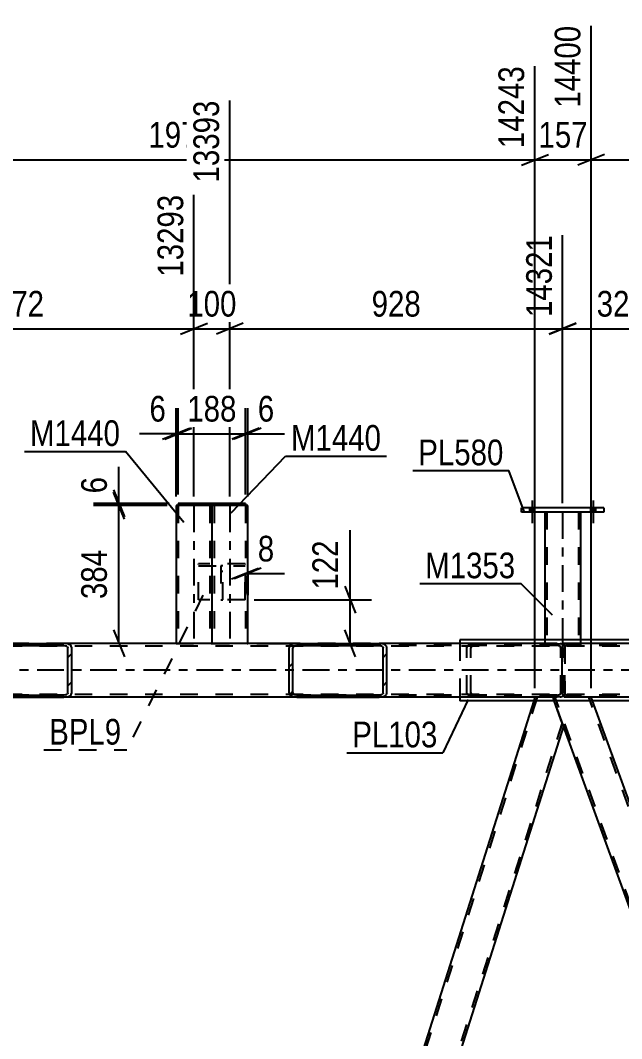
# Model space of a CAD drawing. Header units: millimetres. Extents: x -834 to 355, y -855 to -14.
# Drawn here: x -285.4 to -218.4, y -303.2 to -189.7 of the extents above; entities that cross this region are included whole.
import ezdxf

# ---------------------------------------------------------------- set-up
doc = ezdxf.new("R2010")
doc.units = ezdxf.units.MM
doc.linetypes.add('DXK_LINE_DOT2', pattern=[3.9198, 1.9599, -1.9599])
doc.linetypes.add('DXK_LINE_DOT3', pattern=[5.9187, 2.979, -0.9799, 0.9799, -0.9799])
doc.styles.add('Arial Narrow', font='ARIALN.TTF', dxfattribs={"height": 0.2})

# ---------------------------------------------------------------- blocks, each defined once
blk = doc.blocks.new('Part-570384938-35409 - 35208')
at = {"color": 2, "linetype": 'Continuous'}
for p, q in [((-268.08, -243.76), (-268.08, -259.12)), ((-264.16, -243.76), (-268.08, -243.76)), ((-264.08, -243.76), (-264.08, -259.12))]:
    blk.add_line(p, q, dxfattribs=at)
at = {"color": 7, "linetype": 'DXK_LINE_DOT2'}
for p, q in [((-267.84, -243.76), (-267.84, -259.12)), ((-267.84, -243.76), (-267.82, -243.76)), ((-264.32, -243.76), (-264.32, -259.12)), ((-264.12, -243.76), (-264.16, -243.76)), ((-264.12, -243.76), (-264.16, -243.76)), ((-264.08, -243.76), (-264.12, -243.76)), ((-264.12, -243.76), (-264.08, -243.76)), ((-264.08, -243.76), (-264.08, -243.76)), ((-264.08, -243.76), (-264.08, -243.76)), ((-268.08, -259.12), (-264.08, -259.12))]:
    blk.add_line(p, q, dxfattribs=at)
at = {"color": 7, "linetype": 'DXK_LINE_DOT3'}
blk.add_line((-266.08, -243.76), (-266.08, -259.12), dxfattribs=at)
blk = doc.blocks.new('Part-570384938-35320 - 35208')
at = {"color": 2, "linetype": 'Continuous'}
for p, q in [((-236.45, -258.72), (-236.45, -259.12)), ((-213.59, -258.72), (-236.45, -258.72)), ((-213.59, -258.72), (-213.59, -259.12)), ((-236.45, -265.12), (-236.45, -265.52)), ((-213.59, -265.52), (-236.45, -265.52)), ((-213.59, -265.12), (-213.59, -265.52))]:
    blk.add_line(p, q, dxfattribs=at)
at = {"color": 7, "linetype": 'DXK_LINE_DOT2'}
for p, q in [((-236.45, -259.12), (-236.45, -265.12)), ((-213.59, -259.12), (-213.59, -265.12))]:
    blk.add_line(p, q, dxfattribs=at)
blk = doc.blocks.new('Part-570384938-35240 - 35208')
at = {"color": 7, "linetype": 'DXK_LINE_DOT2'}
for p, q in [((-221.8, -265.12), (-226.05, -265.12)), ((-226.05, -265.12), (-226.01, -265.12)), ((-224.89, -268.33), (-226.05, -265.12)), ((-182.49, -384.12), (-225.8, -265.12)), ((-178.74, -384.12), (-222.05, -265.12)), ((-221.65, -265.52), (-221.8, -265.12))]:
    blk.add_line(p, q, dxfattribs=at)
at = {"color": 2, "linetype": 'Continuous'}
for p, q in [((-179.65, -380.92), (-221.65, -265.52)), ((-182.89, -383.72), (-224.89, -268.33))]:
    blk.add_line(p, q, dxfattribs=at)
blk = doc.blocks.new('Part-570384938-35258 - 35208')
at = {"linetype": 'Continuous'}
h = blk.add_hatch(dxfattribs=at)
h.set_pattern_fill('', scale=0.7, style=0, pattern_type=0)
h.set_pattern_definition([(45, (-255.4078, -264.8248), (-1.57154, 1.57154), [])])
h.paths.add_polyline_path([(-255.47, -264.64), (-255.41, -264.82), (-255.22, -264.98), (-254.94, -265.08), (-254.6, -265.12), (-245.43, -265.12), (-245.1, -265.08), (-244.81, -264.98), (-244.62, -264.82), (-244.56, -264.64), (-244.56, -259.6), (-244.62, -259.42), (-244.81, -259.26), (-245.1, -259.16), (-245.43, -259.12), (-254.6, -259.12), (-254.94, -259.16), (-255.22, -259.26), (-255.41, -259.42), (-255.47, -259.6)])
h.paths.add_polyline_path([(-255, -259.51), (-254.91, -259.43), (-254.77, -259.38), (-254.6, -259.36), (-245.43, -259.36), (-245.26, -259.38), (-245.12, -259.43), (-245.03, -259.51), (-244.99, -259.6), (-244.99, -264.64), (-245.03, -264.73), (-245.12, -264.81), (-245.26, -264.86), (-245.43, -264.88), (-254.6, -264.88), (-254.77, -264.86), (-254.91, -264.81), (-255, -264.73), (-255.04, -264.64), (-255.04, -259.6)])
at = {"color": 2, "linetype": 'Continuous'}
for p, q in [((-255.41, -259.42), (-255.47, -259.6)), ((-255.47, -264.64), (-255.47, -259.6)), ((-255.04, -259.6), (-255, -259.51)), ((-255.04, -264.64), (-255.04, -259.6)), ((-254.6, -259.12), (-254.94, -259.16)), ((-254.77, -259.38), (-254.6, -259.36)), ((-254.6, -259.12), (-245.43, -259.12)), ((-254.6, -259.36), (-245.43, -259.36)), ((-225.6, -259.12), (-245.43, -259.12)), ((-245.1, -259.16), (-245.43, -259.12)), ((-245.43, -259.36), (-245.26, -259.38)), ((-245.03, -259.51), (-244.99, -259.6)), ((-244.99, -264.64), (-244.99, -259.6)), ((-244.56, -259.6), (-244.62, -259.42)), ((-244.56, -264.64), (-244.56, -259.6)), ((-225.6, -259.12), (-225.27, -259.16)), ((-255.47, -264.64), (-255.41, -264.82)), ((-255, -264.73), (-255.04, -264.64)), ((-254.94, -265.08), (-254.6, -265.12)), ((-254.6, -264.88), (-254.77, -264.86)), ((-254.6, -264.88), (-245.43, -264.88)), ((-254.6, -265.12), (-245.43, -265.12)), ((-245.26, -264.86), (-245.43, -264.88)), ((-245.43, -265.12), (-245.1, -265.08)), ((-225.6, -265.12), (-245.43, -265.12)), ((-244.99, -264.64), (-245.03, -264.73)), ((-244.62, -264.82), (-244.56, -264.64)), ((-225.27, -265.08), (-225.6, -265.12))]:
    blk.add_line(p, q, dxfattribs=at)
at = {"color": 7, "linetype": 'DXK_LINE_DOT2'}
for p, q in [((-254.6, -259.12), (-245.43, -259.12)), ((-225.6, -259.36), (-254.6, -259.36)), ((-235.65, -259.6), (-235.58, -259.42)), ((-235.65, -264.64), (-235.65, -259.6)), ((-235.18, -259.51), (-235.21, -259.6)), ((-235.21, -264.64), (-235.21, -259.6)), ((-235.11, -259.16), (-234.77, -259.12)), ((-234.77, -259.36), (-234.94, -259.38)), ((-225.43, -259.38), (-225.6, -259.36)), ((-225.16, -259.6), (-225.2, -259.51)), ((-225.16, -264.64), (-225.16, -259.6)), ((-224.79, -259.42), (-224.77, -259.48)), ((-224.77, -259.48), (-224.73, -259.6)), ((-224.73, -264.64), (-224.73, -259.6)), ((-225.6, -264.88), (-254.6, -264.88)), ((-254.6, -265.12), (-245.43, -265.12)), ((-235.58, -264.82), (-235.65, -264.64)), ((-235.21, -264.64), (-235.18, -264.73)), ((-234.77, -265.12), (-235.11, -265.08)), ((-234.94, -264.86), (-234.77, -264.88)), ((-225.6, -264.88), (-225.43, -264.86)), ((-225.2, -264.73), (-225.16, -264.64)), ((-224.74, -264.68), (-224.79, -264.82)), ((-224.73, -264.64), (-224.74, -264.68))]:
    blk.add_line(p, q, dxfattribs=at)
at = {"color": 2, "linetype": 'Continuous'}
for centre, radius, start, end in [((-254.8, -259.96), 0.817, 99.5182, 138.0638), ((-254.7, -259.78), 0.409, 99.5182, 138.0638), ((-245.33, -259.78), 0.409, 41.9363, 80.4819), ((-245.23, -259.96), 0.817, 41.9363, 80.4819), ((-225.4, -259.96), 0.817, 53.52, 80.4819), ((-254.8, -264.28), 0.817, 221.9363, 260.4819), ((-254.7, -264.46), 0.409, 221.9363, 260.4819), ((-245.33, -264.46), 0.409, 279.5182, 318.0638), ((-245.23, -264.28), 0.817, 279.5182, 318.0638), ((-225.4, -264.28), 0.817, 279.5182, 306.4748)]:
    blk.add_arc(centre, radius, start, end, dxfattribs=at)
at = {"color": 7, "linetype": 'DXK_LINE_DOT2'}
for centre, radius, start, end in [((-234.97, -259.96), 0.817, 99.5182, 138.0638), ((-234.87, -259.78), 0.409, 99.5182, 138.0638), ((-225.5, -259.78), 0.409, 41.9363, 80.4819), ((-225.4, -259.96), 0.817, 41.9363, 53.52), ((-234.97, -264.28), 0.817, 221.9363, 260.4819), ((-234.87, -264.46), 0.409, 221.9363, 260.4819), ((-225.5, -264.46), 0.409, 279.5182, 318.0638), ((-225.4, -264.28), 0.817, 306.4748, 318.0638)]:
    blk.add_arc(centre, radius, start, end, dxfattribs=at)
blk = doc.blocks.new('Part-570384938-35405 - 35208')
at = {"color": 2, "linetype": 'Continuous'}
for p, q in [((-226.98, -244.48), (-226.98, -258.72)), ((-222.98, -244.48), (-222.98, -258.72))]:
    blk.add_line(p, q, dxfattribs=at)
at = {"color": 7, "linetype": 'DXK_LINE_DOT2'}
for p, q in [((-222.98, -244.48), (-226.98, -244.48)), ((-226.98, -244.48), (-226.94, -244.48)), ((-226.74, -244.48), (-226.74, -259.12)), ((-223.22, -244.48), (-223.22, -259.12)), ((-226.98, -258.72), (-226.98, -259.12)), ((-222.98, -258.72), (-222.98, -259.12)), ((-222.98, -259.12), (-226.98, -259.12))]:
    blk.add_line(p, q, dxfattribs=at)
at = {"color": 7, "linetype": 'DXK_LINE_DOT3'}
blk.add_line((-224.98, -244.48), (-224.98, -259.12), dxfattribs=at)
blk = doc.blocks.new('Part-570384938-35289 - 35208')
at = {"color": 2, "linetype": 'Continuous'}
for p, q in [((-228.19, -265.52), (-264.79, -380.92)), ((-225.16, -267.59), (-225.91, -265.52)), ((-224.89, -268.33), (-225.16, -267.59)), ((-224.89, -268.33), (-261.48, -383.72))]:
    blk.add_line(p, q, dxfattribs=at)
at = {"color": 7, "linetype": 'DXK_LINE_DOT2'}
for p, q in [((-227.81, -265.12), (-264.65, -381.29)), ((-228.07, -265.12), (-228.19, -265.52)), ((-226.05, -265.12), (-228.07, -265.12)), ((-228.07, -265.12), (-228.03, -265.12)), ((-225.91, -265.52), (-226.05, -265.12)), ((-224.89, -268.33), (-225.1, -267.73)), ((-225.02, -267.96), (-261.86, -384.12))]:
    blk.add_line(p, q, dxfattribs=at)
blk = doc.blocks.new('Part-570384938-35312 - 35208')
at = {"linetype": 'Continuous'}
h = blk.add_hatch(dxfattribs=at)
h.set_pattern_fill('', scale=0.7, style=0, pattern_type=0)
h.set_pattern_definition([(45, (-205.4116, -264.8249), (-1.57154, 1.57154), [])])
h.paths.add_polyline_path([(-205.48, -264.64), (-205.41, -264.82), (-205.22, -264.98), (-204.94, -265.08), (-204.6, -265.12), (-195.43, -265.12), (-195.1, -265.08), (-194.82, -264.98), (-194.63, -264.82), (-194.56, -264.64), (-194.56, -259.6), (-194.63, -259.42), (-194.82, -259.26), (-195.1, -259.16), (-195.43, -259.12), (-204.6, -259.12), (-204.94, -259.16), (-205.22, -259.26), (-205.41, -259.42), (-205.48, -259.6)])
h.paths.add_polyline_path([(-205.01, -259.51), (-204.91, -259.43), (-204.77, -259.38), (-204.6, -259.36), (-195.43, -259.36), (-195.27, -259.38), (-195.12, -259.43), (-195.03, -259.51), (-195, -259.6), (-195, -264.64), (-195.03, -264.73), (-195.12, -264.81), (-195.27, -264.86), (-195.43, -264.88), (-204.6, -264.88), (-204.77, -264.86), (-204.91, -264.81), (-205.01, -264.73), (-205.04, -264.64), (-205.04, -259.6)])
at = {"color": 2, "linetype": 'Continuous'}
for p, q in [((-225.02, -259.6), (-224.98, -259.42)), ((-225.02, -264.64), (-225.02, -259.6)), ((-224.98, -259.42), (-224.89, -259.26)), ((-224.89, -259.26), (-224.75, -259.16)), ((-224.75, -259.16), (-224.73, -259.15)), ((-224.73, -259.15), (-224.43, -259.12)), ((-204.6, -259.12), (-224.43, -259.12)), ((-205.41, -259.42), (-205.48, -259.6)), ((-205.48, -264.64), (-205.48, -259.6)), ((-205.04, -259.6), (-205.01, -259.51)), ((-205.04, -264.64), (-205.04, -259.6)), ((-204.6, -259.12), (-204.94, -259.16)), ((-204.77, -259.38), (-204.6, -259.36)), ((-204.6, -259.12), (-195.43, -259.12)), ((-204.6, -259.36), (-195.43, -259.36)), ((-195.1, -259.16), (-195.43, -259.12)), ((-195.43, -259.36), (-195.27, -259.38)), ((-195.03, -259.51), (-195, -259.6)), ((-195, -264.64), (-195, -259.6)), ((-194.56, -259.6), (-194.63, -259.42)), ((-194.56, -264.64), (-194.56, -259.6)), ((-224.98, -264.82), (-225.02, -264.64)), ((-224.89, -264.98), (-224.98, -264.82)), ((-224.75, -265.08), (-224.89, -264.98)), ((-224.73, -265.09), (-224.75, -265.08)), ((-224.43, -265.12), (-224.73, -265.09)), ((-204.6, -265.12), (-224.43, -265.12)), ((-205.48, -264.64), (-205.41, -264.82)), ((-205.01, -264.73), (-205.04, -264.64)), ((-204.94, -265.08), (-204.6, -265.12)), ((-204.6, -264.88), (-204.77, -264.86)), ((-204.6, -264.88), (-195.43, -264.88)), ((-204.6, -265.12), (-195.43, -265.12)), ((-195.27, -264.86), (-195.43, -264.88)), ((-195.43, -265.12), (-195.1, -265.08)), ((-195, -264.64), (-195.03, -264.73)), ((-194.63, -264.82), (-194.56, -264.64))]:
    blk.add_line(p, q, dxfattribs=at)
at = {"color": 7, "linetype": 'DXK_LINE_DOT2'}
for p, q in [((-224.78, -259.51), (-224.8, -259.6)), ((-224.8, -264.64), (-224.8, -259.6)), ((-224.74, -259.43), (-224.78, -259.51)), ((-224.6, -259.38), (-224.74, -259.43)), ((-224.74, -259.43), (-224.74, -264.81)), ((-224.73, -265.09), (-224.73, -259.15)), ((-224.43, -259.36), (-224.6, -259.38)), ((-195.43, -259.36), (-224.43, -259.36)), ((-215.26, -259.12), (-214.93, -259.16)), ((-215.1, -259.38), (-215.26, -259.36)), ((-214.83, -259.6), (-214.86, -259.51)), ((-214.83, -264.64), (-214.83, -259.6)), ((-214.46, -259.42), (-214.39, -259.6)), ((-214.39, -264.64), (-214.39, -259.6)), ((-195.43, -259.12), (-204.6, -259.12)), ((-224.8, -264.64), (-224.78, -264.73)), ((-224.78, -264.73), (-224.74, -264.81)), ((-224.74, -264.81), (-224.6, -264.86)), ((-224.6, -264.86), (-224.43, -264.88)), ((-195.43, -264.88), (-224.43, -264.88)), ((-215.26, -264.88), (-215.1, -264.86)), ((-214.93, -265.08), (-215.26, -265.12)), ((-214.86, -264.73), (-214.83, -264.64)), ((-214.39, -264.64), (-214.46, -264.82)), ((-195.43, -265.12), (-204.6, -265.12))]:
    blk.add_line(p, q, dxfattribs=at)
for centre, radius, start, end in [((-215.16, -259.78), 0.409, 41.9363, 80.4819), ((-215.06, -259.96), 0.817, 41.9363, 80.4819), ((-215.16, -264.46), 0.409, 279.5182, 318.0638), ((-215.06, -264.28), 0.817, 279.5182, 318.0638)]:
    blk.add_arc(centre, radius, start, end, dxfattribs=at)
at = {"color": 2, "linetype": 'Continuous'}
for centre, radius, start, end in [((-204.8, -259.96), 0.817, 99.5182, 138.0638), ((-204.7, -259.78), 0.409, 99.5182, 138.0638), ((-195.33, -259.78), 0.409, 41.9363, 80.4819), ((-195.23, -259.96), 0.817, 41.9363, 80.4819), ((-204.8, -264.28), 0.817, 221.9363, 260.4819), ((-204.7, -264.46), 0.409, 221.9363, 260.4819), ((-195.33, -264.46), 0.409, 279.5182, 318.0638), ((-195.23, -264.28), 0.817, 279.5182, 318.0638)]:
    blk.add_arc(centre, radius, start, end, dxfattribs=at)
blk = doc.blocks.new('Part-570384938-35313 - 35208')
at = {"linetype": 'Continuous'}
h = blk.add_hatch(dxfattribs=at)
h.set_pattern_fill('', scale=0.7, style=0, pattern_type=0)
h.set_pattern_definition([(45, (-290.5458, -264.8249), (-1.57154, 1.57154), [])])
h.paths.add_polyline_path([(-290.61, -264.64), (-290.55, -264.82), (-290.36, -264.98), (-290.07, -265.08), (-289.74, -265.12), (-280.57, -265.12), (-280.23, -265.08), (-279.95, -264.98), (-279.76, -264.82), (-279.69, -264.64), (-279.69, -259.6), (-279.76, -259.42), (-279.95, -259.26), (-280.23, -259.16), (-280.57, -259.12), (-289.74, -259.12), (-290.07, -259.16), (-290.36, -259.26), (-290.55, -259.42), (-290.61, -259.6)])
h.paths.add_polyline_path([(-290.14, -259.51), (-290.05, -259.43), (-289.91, -259.38), (-289.74, -259.36), (-280.57, -259.36), (-280.4, -259.38), (-280.26, -259.43), (-280.16, -259.51), (-280.13, -259.6), (-280.13, -264.64), (-280.16, -264.73), (-280.26, -264.81), (-280.4, -264.86), (-280.57, -264.88), (-289.74, -264.88), (-289.91, -264.86), (-290.05, -264.81), (-290.14, -264.73), (-290.18, -264.64), (-290.18, -259.6)])
at = {"color": 2, "linetype": 'Continuous'}
for p, q in [((-310.15, -259.6), (-310.12, -259.42)), ((-310.15, -264.64), (-310.15, -259.6)), ((-310.12, -259.42), (-310.02, -259.26)), ((-310.02, -259.26), (-309.88, -259.16)), ((-309.88, -259.16), (-309.86, -259.15)), ((-309.86, -259.15), (-309.57, -259.12)), ((-289.74, -259.12), (-309.57, -259.12)), ((-290.55, -259.42), (-290.61, -259.6)), ((-290.61, -264.64), (-290.61, -259.6)), ((-290.18, -259.6), (-290.14, -259.51)), ((-290.18, -264.64), (-290.18, -259.6)), ((-289.74, -259.12), (-290.07, -259.16)), ((-289.91, -259.38), (-289.74, -259.36)), ((-289.74, -259.12), (-280.57, -259.12)), ((-289.74, -259.36), (-280.57, -259.36)), ((-280.23, -259.16), (-280.57, -259.12)), ((-280.57, -259.36), (-280.4, -259.38)), ((-280.16, -259.51), (-280.13, -259.6)), ((-280.13, -264.64), (-280.13, -259.6)), ((-279.69, -259.6), (-279.76, -259.42)), ((-279.69, -264.64), (-279.69, -259.6)), ((-310.12, -264.82), (-310.15, -264.64)), ((-310.02, -264.98), (-310.12, -264.82)), ((-309.88, -265.08), (-310.02, -264.98)), ((-309.86, -265.09), (-309.88, -265.08)), ((-309.57, -265.12), (-309.86, -265.09)), ((-289.74, -265.12), (-309.57, -265.12)), ((-290.61, -264.64), (-290.55, -264.82)), ((-290.14, -264.73), (-290.18, -264.64)), ((-290.07, -265.08), (-289.74, -265.12)), ((-289.74, -264.88), (-289.91, -264.86)), ((-289.74, -264.88), (-280.57, -264.88)), ((-289.74, -265.12), (-280.57, -265.12)), ((-280.4, -264.86), (-280.57, -264.88)), ((-280.57, -265.12), (-280.23, -265.08)), ((-280.13, -264.64), (-280.16, -264.73)), ((-279.76, -264.82), (-279.69, -264.64))]:
    blk.add_line(p, q, dxfattribs=at)
at = {"color": 7, "linetype": 'DXK_LINE_DOT2'}
for p, q in [((-309.92, -259.51), (-309.93, -259.6)), ((-309.93, -264.64), (-309.93, -259.6)), ((-309.88, -259.43), (-309.92, -259.51)), ((-309.74, -259.38), (-309.88, -259.43)), ((-309.88, -259.43), (-309.88, -264.81)), ((-309.86, -265.09), (-309.86, -259.15)), ((-309.57, -259.36), (-309.74, -259.38)), ((-280.57, -259.36), (-309.57, -259.36)), ((-300.4, -259.12), (-300.06, -259.16)), ((-300.23, -259.38), (-300.4, -259.36)), ((-299.96, -259.6), (-299.99, -259.51)), ((-299.96, -264.64), (-299.96, -259.6)), ((-299.59, -259.42), (-299.52, -259.6)), ((-299.52, -264.64), (-299.52, -259.6)), ((-280.57, -259.12), (-289.74, -259.12)), ((-309.93, -264.64), (-309.92, -264.73)), ((-309.92, -264.73), (-309.88, -264.81)), ((-309.88, -264.81), (-309.74, -264.86)), ((-309.74, -264.86), (-309.57, -264.88)), ((-280.57, -264.88), (-309.57, -264.88)), ((-300.4, -264.88), (-300.23, -264.86)), ((-300.06, -265.08), (-300.4, -265.12)), ((-299.99, -264.73), (-299.96, -264.64)), ((-299.52, -264.64), (-299.59, -264.82)), ((-280.57, -265.12), (-289.74, -265.12))]:
    blk.add_line(p, q, dxfattribs=at)
for centre, radius, start, end in [((-300.3, -259.78), 0.409, 41.9363, 80.4819), ((-300.2, -259.96), 0.817, 41.9363, 80.4819), ((-300.3, -264.46), 0.409, 279.5182, 318.0638), ((-300.2, -264.28), 0.817, 279.5182, 318.0638)]:
    blk.add_arc(centre, radius, start, end, dxfattribs=at)
at = {"color": 2, "linetype": 'Continuous'}
for centre, radius, start, end in [((-289.94, -259.96), 0.817, 99.5182, 138.0638), ((-289.84, -259.78), 0.409, 99.5182, 138.0638), ((-280.47, -259.78), 0.409, 41.9363, 80.4819), ((-280.37, -259.96), 0.817, 41.9363, 80.4819), ((-289.94, -264.28), 0.817, 221.9363, 260.4819), ((-289.84, -264.46), 0.409, 221.9363, 260.4819), ((-280.47, -264.46), 0.409, 279.5182, 318.0638), ((-280.37, -264.28), 0.817, 279.5182, 318.0638)]:
    blk.add_arc(centre, radius, start, end, dxfattribs=at)
blk = doc.blocks.new('Part-570384938-35406 - 35208')
at = {"color": 2, "linetype": 'Continuous'}
for p, q in [((-220.38, -244), (-229.58, -244)), ((-229.58, -244.48), (-229.58, -244)), ((-220.38, -244.48), (-229.58, -244.48)), ((-220.38, -244), (-220.38, -244.48))]:
    blk.add_line(p, q, dxfattribs=at)
blk = doc.blocks.new('Part-570384938-35476 - 35208')
at = {"color": 2, "linetype": 'Continuous'}
for p, q in [((-264.08, -243.76), (-264.08, -259.12)), ((-260.08, -243.76), (-264.01, -243.76)), ((-260.08, -259.12), (-260.08, -243.76))]:
    blk.add_line(p, q, dxfattribs=at)
at = {"color": 7, "linetype": 'DXK_LINE_DOT2'}
for p, q in [((-264.08, -243.76), (-264.08, -243.76)), ((-264.08, -243.76), (-264.08, -243.76)), ((-264.05, -243.76), (-264.08, -243.76)), ((-264.08, -243.76), (-264.01, -243.76)), ((-263.84, -243.76), (-263.84, -259.12)), ((-263.84, -243.76), (-263.82, -243.76)), ((-260.32, -243.76), (-260.32, -259.12)), ((-264.08, -259.12), (-260.08, -259.12))]:
    blk.add_line(p, q, dxfattribs=at)
at = {"color": 7, "linetype": 'DXK_LINE_DOT3'}
blk.add_line((-262.08, -243.76), (-262.08, -259.12), dxfattribs=at)
blk = doc.blocks.new('Part-570384938-35482 - 35208')
at = {"color": 2, "linetype": 'Continuous'}
for p, q in [((-260.32, -243.52), (-267.84, -243.52)), ((-267.84, -243.52), (-267.84, -243.76)), ((-264.01, -243.76), (-264.16, -243.76)), ((-260.32, -243.52), (-260.32, -243.76))]:
    blk.add_line(p, q, dxfattribs=at)
at = {"color": 7, "linetype": 'DXK_LINE_DOT2'}
for p, q in [((-264.16, -243.76), (-267.84, -243.76)), ((-267.84, -243.76), (-267.84, -243.76)), ((-260.32, -243.76), (-264.01, -243.76)), ((-260.32, -243.76), (-260.32, -243.76))]:
    blk.add_line(p, q, dxfattribs=at)
blk = doc.blocks.new('Part-570384938-35483 - 35208')
at = {"color": 7, "linetype": 'DXK_LINE_DOT2'}
for p, q in [((-260.38, -250.25), (-265.58, -250.25)), ((-265.58, -254.25), (-265.58, -250.25)), ((-265.58, -250.49), (-260.38, -250.49)), ((-260.38, -254.25), (-260.38, -250.25)), ((-260.38, -254.25), (-265.58, -254.25))]:
    blk.add_line(p, q, dxfattribs=at)
blk = doc.blocks.new('Part-570384938-35484 - 35208')
at = {"color": 7, "linetype": 'DXK_LINE_DOT2'}
for p, q in [((-262.86, -250.49), (-263.1, -250.49)), ((-263.1, -250.49), (-263.1, -254.25)), ((-262.86, -254.25), (-262.86, -250.49)), ((-263.1, -251.09), (-262.86, -251.09)), ((-263.1, -254.25), (-262.86, -254.25))]:
    blk.add_line(p, q, dxfattribs=at)
blk = doc.blocks.new('Part-570384938-35505 - 35208')
at = {"color": 7, "linetype": 'DXK_LINE_DOT2'}
for p, q in [((-97.1, -259.44), (-797.81, -259.44)), ((-280.57, -259.12), (-339.74, -259.12)), ((-195.43, -259.12), (-254.6, -259.12)), ((-97.1, -264.8), (-797.81, -264.8)), ((-280.57, -265.12), (-339.74, -265.12)), ((-195.43, -265.12), (-254.6, -265.12))]:
    blk.add_line(p, q, dxfattribs=at)
at = {"color": 2, "linetype": 'Continuous'}
for p, q in [((-254.6, -259.12), (-280.57, -259.12)), ((-254.6, -265.12), (-280.57, -265.12))]:
    blk.add_line(p, q, dxfattribs=at)
at = {"color": 7, "linetype": 'DXK_LINE_DOT3'}
blk.add_line((-97.1, -262.12), (-797.81, -262.12), dxfattribs=at)
blk = doc.blocks.new('Bolt-570384938-35557 - 35208')
at = {"linetype": 'Continuous'}
for points in [[(-228.1, -244), (-228.66, -244), (-228.66, -244.48), (-228.1, -244.48)], [(-228.1, -244), (-228.66, -244), (-228.66, -244.48), (-228.1, -244.48)], [(-221.3, -244), (-221.86, -244), (-221.86, -244.48), (-221.3, -244.48)], [(-221.3, -244), (-221.86, -244), (-221.86, -244.48), (-221.3, -244.48)]]:
    blk.add_hatch(color=1, dxfattribs=at).paths.add_polyline_path(points)
at = {"color": 1, "linetype": 'Continuous'}
for p, q in [((-228.38, -243.2), (-228.38, -245.72)), ((-228.38, -243.2), (-228.38, -245.72)), ((-221.58, -243.2), (-221.58, -245.72)), ((-221.58, -243.2), (-221.58, -245.72)), ((-228.66, -244), (-228.66, -244.48)), ((-228.66, -244), (-228.66, -244.48)), ((-228.1, -244), (-228.1, -244.48)), ((-228.1, -244), (-228.1, -244.48)), ((-221.86, -244), (-221.86, -244.48)), ((-221.86, -244), (-221.86, -244.48)), ((-221.3, -244), (-221.3, -244.48)), ((-221.3, -244), (-221.3, -244.48))]:
    blk.add_line(p, q, dxfattribs=at)
blk = doc.blocks.new('StraightDimension-570384938-42887 - 35208')
at = {"color": 7, "linetype": 'Continuous'}
for p, q in [((-262.08, -242.76), (-262.08, -198.61)), ((-224.98, -243.48), (-224.98, -213.61)), ((-260.58, -223.45), (-263.58, -224.65)), ((-226.48, -224.65), (-223.48, -223.45)), ((-262.08, -224.05), (-224.98, -224.05))]:
    blk.add_line(p, q, dxfattribs=at)
at = {"color": 0}
blk.add_wipeout([(-240.19, -223.3), (-240.19, -219.1), (-246.87, -219.1), (-246.87, -223.3)], dxfattribs=at)
at = {"color": 3, "style": 'Arial Narrow'}
blk.add_text('928', height=2.863, dxfattribs=at).set_placement((-246.27, -222.7))
at = {"color": 0, "linetype": 'Continuous'}
blk.add_wipeout([(-225.58, -213.01), (-229.78, -213.01), (-229.78, -223.35), (-225.58, -223.35)], dxfattribs=at)
at = {"color": 3, "linetype": 'Continuous', "style": 'Arial Narrow'}
blk.add_text('14321', height=2.863, rotation=90.0002, dxfattribs=at).set_placement((-226.18, -222.75))
blk = doc.blocks.new('StraightDimension-570384938-48042 - 35208')
at = {"color": 7, "linetype": 'Continuous'}
for p, q in [((-260.32, -242.52), (-260.32, -232.9)), ((-260.08, -242.76), (-260.08, -232.9)), ((-261.82, -236.35), (-258.82, -235.15)), ((-258.58, -235.15), (-261.58, -236.35)), ((-260.32, -235.75), (-260.08, -235.75)), ((-260.08, -235.75), (-256, -235.75)), ((-260.08, -235.75), (-256, -235.75))]:
    blk.add_line(p, q, dxfattribs=at)
at = {"color": 0}
blk.add_wipeout([(-256.53, -235), (-256.53, -230.8), (-259.56, -230.8), (-259.56, -235)], dxfattribs=at)
at = {"color": 3, "style": 'Arial Narrow'}
blk.add_text('6', height=2.86, dxfattribs=at).set_placement((-258.96, -234.4))
blk = doc.blocks.new('StraightDimension-570384938-48044 - 35208')
at = {"color": 7, "linetype": 'Continuous'}
for p, q in [((-268.08, -242.76), (-268.08, -232.9)), ((-267.84, -242.52), (-267.84, -232.9)), ((-268.08, -235.75), (-272.16, -235.75)), ((-268.08, -235.75), (-272.16, -235.75)), ((-269.58, -236.35), (-266.58, -235.15)), ((-266.34, -235.15), (-269.34, -236.35)), ((-268.08, -235.75), (-267.84, -235.75))]:
    blk.add_line(p, q, dxfattribs=at)
at = {"color": 0}
blk.add_wipeout([(-268.61, -235), (-268.61, -230.8), (-271.64, -230.8), (-271.64, -235)], dxfattribs=at)
at = {"color": 3, "style": 'Arial Narrow'}
blk.add_text('6', height=2.86, dxfattribs=at).set_placement((-271.04, -234.4))
blk = doc.blocks.new('StraightDimension-570384938-46264 - 35208')
at = {"color": 7, "linetype": 'Continuous'}
for p, q in [((-221.8, -264.12), (-221.8, -190.28)), ((-228.07, -264.12), (-228.07, -194.78)), ((-229.57, -205.82), (-226.57, -204.62)), ((-228.07, -205.22), (-221.8, -205.22)), ((-220.3, -204.62), (-223.3, -205.82))]:
    blk.add_line(p, q, dxfattribs=at)
at = {"color": 0}
blk.add_wipeout([(-221.59, -204.47), (-221.59, -200.27), (-228.27, -200.27), (-228.27, -204.47)], dxfattribs=at)
at = {"color": 3, "style": 'Arial Narrow'}
blk.add_text('157', height=2.863, dxfattribs=at).set_placement((-227.67, -203.87))
at = {"color": 0, "linetype": 'Continuous'}
blk.add_wipeout([(-222.4, -189.68), (-226.6, -189.68), (-226.6, -200.02), (-222.4, -200.02)], dxfattribs=at)
at = {"color": 3, "linetype": 'Continuous', "style": 'Arial Narrow'}
blk.add_text('14400', height=2.863, rotation=90.0002, dxfattribs=at).set_placement((-223, -199.42))
blk = doc.blocks.new('StraightDimension-570384938-48105 - 35208')
at = {"color": 7, "linetype": 'Continuous'}
for p, q in [((-273.84, -245.26), (-275.04, -242.26)), ((-269.08, -243.76), (-277.29, -243.76)), ((-274.44, -259.12), (-274.44, -243.76)), ((-275.04, -257.62), (-273.84, -260.62)), ((-269.08, -259.12), (-277.29, -259.12))]:
    blk.add_line(p, q, dxfattribs=at)
at = {"color": 0}
blk.add_wipeout([(-275.19, -248.1), (-279.39, -248.1), (-279.39, -254.78), (-275.19, -254.78)], dxfattribs=at)
at = {"color": 3, "style": 'Arial Narrow'}
blk.add_text('384', height=2.863, rotation=90.0002, dxfattribs=at).set_placement((-275.79, -254.18))
blk = doc.blocks.new('StraightDimension-570384938-46265 - 35208')
at = {"color": 7, "linetype": 'Continuous'}
for p, q in [((-306.93, -264.12), (-306.93, -190.28)), ((-228.07, -264.12), (-228.07, -194.78)), ((-305.43, -204.62), (-308.43, -205.82)), ((-306.93, -205.22), (-228.07, -205.22)), ((-229.57, -205.82), (-226.57, -204.62))]:
    blk.add_line(p, q, dxfattribs=at)
at = {"color": 0}
blk.add_wipeout([(-263.24, -204.47), (-263.24, -200.27), (-271.76, -200.27), (-271.76, -204.47)], dxfattribs=at)
at = {"color": 3, "style": 'Arial Narrow'}
blk.add_text('1972', height=2.863, dxfattribs=at).set_placement((-271.16, -203.87))
at = {"color": 0, "linetype": 'Continuous'}
blk.add_wipeout([(-228.67, -194.18), (-232.87, -194.18), (-232.87, -204.52), (-228.67, -204.52)], dxfattribs=at)
at = {"color": 3, "linetype": 'Continuous', "style": 'Arial Narrow'}
blk.add_text('14243', height=2.863, rotation=90.0002, dxfattribs=at).set_placement((-229.27, -203.92))
blk = doc.blocks.new('StraightDimension-570384938-42886 - 35208')
at = {"color": 7, "linetype": 'Continuous'}
for p, q in [((-211.9, -250.21), (-211.9, -209.11)), ((-224.98, -243.48), (-224.98, -213.61)), ((-223.48, -223.45), (-226.48, -224.65)), ((-213.4, -224.65), (-210.4, -223.45)), ((-224.98, -224.05), (-211.9, -224.05))]:
    blk.add_line(p, q, dxfattribs=at)
at = {"color": 0}
blk.add_wipeout([(-215.1, -223.3), (-215.1, -219.1), (-221.78, -219.1), (-221.78, -223.3)], dxfattribs=at)
at = {"color": 3, "style": 'Arial Narrow'}
blk.add_text('327', height=2.863, dxfattribs=at).set_placement((-221.18, -222.7))
at = {"color": 0, "linetype": 'Continuous'}
blk.add_wipeout([(-212.5, -208.51), (-216.7, -208.51), (-216.7, -218.85), (-212.5, -218.85)], dxfattribs=at)
at = {"color": 3, "linetype": 'Continuous', "style": 'Arial Narrow'}
blk.add_text('14648', height=2.863, rotation=90.0002, dxfattribs=at).set_placement((-213.1, -218.25))
blk = doc.blocks.new('StraightDimension-570384938-42888 - 35208')
at = {"color": 7, "linetype": 'Continuous'}
for p, q in [((-262.08, -242.76), (-262.08, -198.61)), ((-266.08, -242.76), (-266.08, -209.11)), ((-267.58, -224.65), (-264.58, -223.45)), ((-260.58, -223.45), (-263.58, -224.65)), ((-266.08, -224.05), (-262.08, -224.05))]:
    blk.add_line(p, q, dxfattribs=at)
at = {"color": 0, "linetype": 'Continuous'}
blk.add_wipeout([(-262.68, -198.01), (-266.88, -198.01), (-266.88, -208.35), (-262.68, -208.35)], dxfattribs=at)
at = {"color": 3, "linetype": 'Continuous', "style": 'Arial Narrow'}
blk.add_text('13393', height=2.863, rotation=90.0002, dxfattribs=at).set_placement((-263.28, -207.75))
at = {"color": 0}
blk.add_wipeout([(-260.74, -223.3), (-260.74, -219.1), (-267.42, -219.1), (-267.42, -223.3)], dxfattribs=at)
at = {"color": 3, "style": 'Arial Narrow'}
blk.add_text('100', height=2.863, dxfattribs=at).set_placement((-266.82, -222.7))
blk = doc.blocks.new('StraightDimension-570384938-42889 - 35208')
at = {"color": 7, "linetype": 'Continuous'}
for p, q in [((-304.98, -243.48), (-304.98, -209.11)), ((-266.08, -242.76), (-266.08, -209.11)), ((-303.48, -223.45), (-306.48, -224.65)), ((-267.58, -224.65), (-264.58, -223.45)), ((-304.98, -224.05), (-266.08, -224.05))]:
    blk.add_line(p, q, dxfattribs=at)
at = {"color": 0, "linetype": 'Continuous'}
blk.add_wipeout([(-266.68, -208.51), (-270.88, -208.51), (-270.88, -218.85), (-266.68, -218.85)], dxfattribs=at)
at = {"color": 0}
blk.add_wipeout([(-282.19, -223.3), (-282.19, -219.1), (-288.87, -219.1), (-288.87, -223.3)], dxfattribs=at)
at = {"color": 3, "linetype": 'Continuous', "style": 'Arial Narrow'}
blk.add_text('13293', height=2.863, rotation=90.0002, dxfattribs=at).set_placement((-267.28, -218.25))
at = {"color": 3, "style": 'Arial Narrow'}
blk.add_text('972', height=2.863, dxfattribs=at).set_placement((-288.27, -222.7))
blk = doc.blocks.new('StraightDimension-570384938-46263 - 35208')
at = {"color": 7, "linetype": 'Continuous'}
for p, q in [((-221.8, -264.12), (-221.8, -190.28)), ((-142.89, -264.12), (-142.89, -194.78)), ((-220.3, -204.62), (-223.3, -205.82)), ((-221.8, -205.22), (-142.89, -205.22)), ((-144.39, -205.82), (-141.39, -204.62))]:
    blk.add_line(p, q, dxfattribs=at)
at = {"color": 0}
blk.add_wipeout([(-178.09, -204.47), (-178.09, -200.27), (-186.6, -200.27), (-186.6, -204.47)], dxfattribs=at)
at = {"color": 3, "style": 'Arial Narrow'}
blk.add_text('1973', height=2.863, dxfattribs=at).set_placement((-186, -203.87))
at = {"color": 0, "linetype": 'Continuous'}
blk.add_wipeout([(-143.49, -194.18), (-147.69, -194.18), (-147.69, -204.52), (-143.49, -204.52)], dxfattribs=at)
at = {"color": 3, "linetype": 'Continuous', "style": 'Arial Narrow'}
blk.add_text('16373', height=2.863, rotation=90.0002, dxfattribs=at).set_placement((-144.09, -203.92))
blk = doc.blocks.new('StraightDimension-570384938-48043 - 35208')
at = {"color": 7, "linetype": 'Continuous'}
for p, q in [((-267.84, -242.52), (-267.84, -232.9)), ((-260.32, -242.52), (-260.32, -232.9)), ((-269.34, -236.35), (-266.34, -235.15)), ((-267.84, -235.75), (-260.32, -235.75)), ((-258.82, -235.15), (-261.82, -236.35))]:
    blk.add_line(p, q, dxfattribs=at)
at = {"color": 0}
blk.add_wipeout([(-260.74, -235), (-260.74, -230.8), (-267.42, -230.8), (-267.42, -235)], dxfattribs=at)
at = {"color": 3, "style": 'Arial Narrow'}
blk.add_text('188', height=2.863, dxfattribs=at).set_placement((-266.82, -234.4))
blk = doc.blocks.new('StraightDimension-570384938-48104 - 35208')
at = {"color": 7, "linetype": 'Continuous'}
for p, q in [((-274.44, -243.52), (-274.44, -239.44)), ((-274.44, -243.52), (-274.44, -239.44)), ((-275.04, -242.02), (-273.84, -245.02)), ((-273.84, -245.26), (-275.04, -242.26)), ((-268.84, -243.52), (-277.29, -243.52)), ((-269.08, -243.76), (-277.29, -243.76)), ((-274.44, -243.76), (-274.44, -243.52))]:
    blk.add_line(p, q, dxfattribs=at)
at = {"color": 0}
blk.add_wipeout([(-275.19, -239.97), (-279.39, -239.97), (-279.39, -243), (-275.19, -243)], dxfattribs=at)
at = {"color": 3, "style": 'Arial Narrow'}
blk.add_text('6', height=2.86, rotation=90.0002, dxfattribs=at).set_placement((-275.79, -242.4))
blk = doc.blocks.new('StraightDimension-570384938-48131 - 35208')
at = {"color": 7, "linetype": 'Continuous'}
for p, q in [((-248.67, -254.25), (-248.67, -246.52)), ((-248.67, -254.25), (-248.67, -246.52)), ((-249.27, -252.75), (-248.07, -255.75)), ((-259.38, -254.25), (-246.27, -254.25)), ((-248.67, -259.12), (-248.67, -254.25)), ((-248.07, -260.62), (-249.27, -257.62)), ((-259.08, -259.12), (-246.27, -259.12))]:
    blk.add_line(p, q, dxfattribs=at)
at = {"color": 0}
blk.add_wipeout([(-249.42, -247.04), (-253.62, -247.04), (-253.62, -253.73), (-249.42, -253.73)], dxfattribs=at)
at = {"color": 3, "style": 'Arial Narrow'}
blk.add_text('122', height=2.863, rotation=90.0002, dxfattribs=at).set_placement((-250.02, -253.13))
blk = doc.blocks.new('StraightDimension-570384938-48144 - 35208')
at = {"color": 7, "linetype": 'Continuous'}
for p, q in [((-261.88, -251.94), (-258.88, -250.74)), ((-258.58, -250.74), (-261.58, -251.94)), ((-260.38, -251.25), (-260.38, -253.74)), ((-260.38, -251.34), (-260.08, -251.34)), ((-260.08, -251.25), (-260.08, -253.74)), ((-260.08, -251.34), (-256, -251.34)), ((-260.08, -251.34), (-256, -251.34))]:
    blk.add_line(p, q, dxfattribs=at)
at = {"color": 0}
blk.add_wipeout([(-256.53, -250.59), (-256.53, -246.39), (-259.56, -246.39), (-259.56, -250.59)], dxfattribs=at)
at = {"color": 3, "style": 'Arial Narrow'}
blk.add_text('8', height=2.86, dxfattribs=at).set_placement((-258.96, -249.99))
blk = doc.blocks.new('Mark-570384938-47359 - 35208')
at = {"color": 30, "linetype": 'Continuous'}
for p in [(-241.67, -239.87), (-229.25, -244.42)]:
    blk.add_line(p, (-230.97, -239.87), dxfattribs=at)
at = {"color": 0}
blk.add_wipeout([(-231.57, -239.27), (-231.57, -236.27), (-241.07, -236.27), (-241.07, -239.27)], dxfattribs=at)
blk.add_wipeout([(-231.57, -239.27), (-231.57, -236.27), (-241.07, -236.27), (-241.07, -239.27)], dxfattribs=at)
at = {"color": 3, "style": 'Arial Narrow'}
blk.add_text('PL580', height=2.863, dxfattribs=at).set_placement((-241.07, -239.27))
blk = doc.blocks.new('Mark-570384938-47349 - 35208')
at = {"color": 30, "linetype": 'DXK_LINE_DOT2'}
for p in [(-265.09, -253.76), (-282.82, -271)]:
    blk.add_line(p, (-273.58, -271), dxfattribs=at)
at = {"color": 0}
blk.add_wipeout([(-274.18, -270.4), (-274.18, -267.4), (-282.22, -267.4), (-282.22, -270.4)], dxfattribs=at)
blk.add_wipeout([(-274.18, -270.4), (-274.18, -267.4), (-282.22, -267.4), (-282.22, -270.4)], dxfattribs=at)
at = {"color": 3, "style": 'Arial Narrow'}
blk.add_text('BPL9', height=2.863, dxfattribs=at).set_placement((-282.22, -270.4))
blk = doc.blocks.new('Mark-570384938-47339 - 35208')
at = {"color": 30, "linetype": 'Continuous'}
for p, q in [((-261.92, -244.58), (-255.86, -238.25)), ((-255.86, -238.25), (-244.61, -238.25))]:
    blk.add_line(p, q, dxfattribs=at)
at = {"color": 0}
blk.add_wipeout([(-245.21, -237.65), (-245.21, -234.65), (-255.26, -234.65), (-255.26, -237.65)], dxfattribs=at)
blk.add_wipeout([(-245.21, -237.65), (-245.21, -234.65), (-255.26, -234.65), (-255.26, -237.65)], dxfattribs=at)
at = {"color": 3, "style": 'Arial Narrow'}
blk.add_text('M1440', height=2.863, dxfattribs=at).set_placement((-255.26, -237.65))
blk = doc.blocks.new('Mark-570384938-47356 - 35208')
at = {"color": 30, "linetype": 'Continuous'}
for p in [(-240.9, -252.46), (-226.12, -255.99)]:
    blk.add_line(p, (-229.65, -252.46), dxfattribs=at)
at = {"color": 0}
blk.add_wipeout([(-230.25, -251.86), (-230.25, -248.86), (-240.3, -248.86), (-240.3, -251.86)], dxfattribs=at)
blk.add_wipeout([(-230.25, -251.86), (-230.25, -248.86), (-240.3, -248.86), (-240.3, -251.86)], dxfattribs=at)
at = {"color": 3, "style": 'Arial Narrow'}
blk.add_text('M1353', height=2.863, dxfattribs=at).set_placement((-240.3, -251.86))
blk = doc.blocks.new('Mark-570384938-47306 - 35208')
at = {"color": 30, "linetype": 'Continuous'}
for p in [(-235.5, -265.37), (-249.03, -271.31)]:
    blk.add_line(p, (-238.32, -271.31), dxfattribs=at)
at = {"color": 0}
blk.add_wipeout([(-238.92, -270.71), (-238.92, -267.71), (-248.43, -267.71), (-248.43, -270.71)], dxfattribs=at)
blk.add_wipeout([(-238.92, -270.71), (-238.92, -267.71), (-248.43, -267.71), (-248.43, -270.71)], dxfattribs=at)
at = {"color": 3, "style": 'Arial Narrow'}
blk.add_text('PL103', height=2.863, dxfattribs=at).set_placement((-248.43, -270.71))
blk = doc.blocks.new('Mark-570384938-47336 - 35208')
at = {"color": 30, "linetype": 'Continuous'}
for p in [(-284.96, -237.72), (-267.2, -245.63)]:
    blk.add_line(p, (-273.71, -237.72), dxfattribs=at)
at = {"color": 0}
blk.add_wipeout([(-274.31, -237.12), (-274.31, -234.12), (-284.36, -234.12), (-284.36, -237.12)], dxfattribs=at)
blk.add_wipeout([(-274.31, -237.12), (-274.31, -234.12), (-284.36, -234.12), (-284.36, -237.12)], dxfattribs=at)
at = {"color": 3, "style": 'Arial Narrow'}
blk.add_text('M1440', height=2.863, dxfattribs=at).set_placement((-284.36, -237.12))

msp = doc.modelspace()

# ---------------------------------------------------------------- block references
for name in ['StraightDimension-570384938-48044 - 35208', 'Part-570384938-35409 - 35208', 'Part-570384938-35482 - 35208', 'Part-570384938-35476 - 35208', 'Bolt-570384938-35557 - 35208', 'Part-570384938-35406 - 35208', 'Part-570384938-35405 - 35208', 'Part-570384938-35483 - 35208', 'Part-570384938-35484 - 35208', 'Part-570384938-35320 - 35208', 'Part-570384938-35505 - 35208', 'Part-570384938-35313 - 35208', 'Part-570384938-35258 - 35208', 'Part-570384938-35312 - 35208', 'Part-570384938-35289 - 35208', 'Part-570384938-35240 - 35208']:
    msp.add_blockref(name, (0, 0))

# ---------------------------------------------------------------- next in the draw order: block references
for name in ['StraightDimension-570384938-42887 - 35208', 'StraightDimension-570384938-48105 - 35208', 'Mark-570384938-47306 - 35208']:
    msp.add_blockref(name, (0, 0))

# ---------------------------------------------------------------- next in the draw order: block references
for name in ['StraightDimension-570384938-46264 - 35208', 'StraightDimension-570384938-48042 - 35208']:
    msp.add_blockref(name, (0, 0))

# ---------------------------------------------------------------- next in the draw order: block references
msp.add_blockref('StraightDimension-570384938-46265 - 35208', (0, 0))

# ---------------------------------------------------------------- next in the draw order: block references
for name in ['StraightDimension-570384938-42888 - 35208', 'StraightDimension-570384938-42886 - 35208', 'Mark-570384938-47359 - 35208', 'StraightDimension-570384938-48131 - 35208', 'Mark-570384938-47349 - 35208']:
    msp.add_blockref(name, (0, 0))

# ---------------------------------------------------------------- next in the draw order: block references
for name in ['StraightDimension-570384938-46263 - 35208', 'StraightDimension-570384938-42889 - 35208', 'StraightDimension-570384938-48144 - 35208', 'Mark-570384938-47356 - 35208']:
    msp.add_blockref(name, (0, 0))

# ---------------------------------------------------------------- next in the draw order: block references
msp.add_blockref('StraightDimension-570384938-48043 - 35208', (0, 0))

# ---------------------------------------------------------------- next in the draw order: block references
for name in ['Mark-570384938-47339 - 35208', 'StraightDimension-570384938-48104 - 35208']:
    msp.add_blockref(name, (0, 0))

# ---------------------------------------------------------------- next in the draw order: block references
msp.add_blockref('Mark-570384938-47336 - 35208', (0, 0))

doc.saveas('drawing.dxf')
